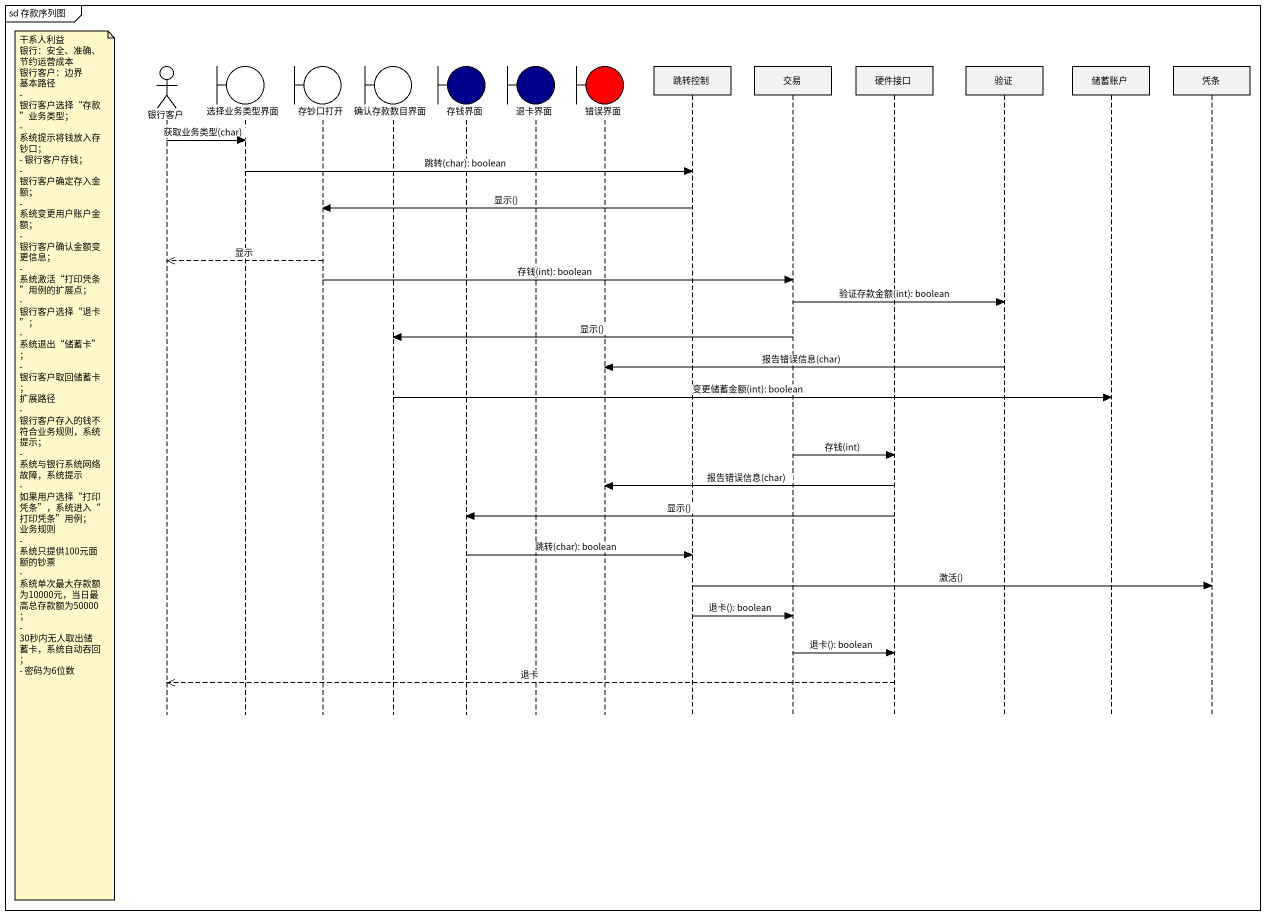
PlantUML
@startuml
mainframe sd 存款序列图
hide footbox
actor 银行客户
boundary 选择业务类型界面
boundary 存钞口打开
boundary 确认存款数目界面
boundary 存钱界面 #00008B
boundary 退卡界面 #00008B
boundary 错误界面 #FF0000
participant 跳转控制
participant 交易
participant 硬件接口
participant 验证
participant 储蓄账户
participant 凭条

银行客户 -> 选择业务类型界面 : 获取业务类型(char)
选择业务类型界面 -> 跳转控制 : 跳转(char): boolean
跳转控制 -> 存钞口打开 : 显示()
存钞口打开 -->> 银行客户 : 显示
存钞口打开 -> 交易 : 存钱(int): boolean
交易 -> 验证 : 验证存款金额(int): boolean
交易 -> 确认存款数目界面 : 显示()
验证 -> 错误界面 : 报告错误信息(char)
确认存款数目界面 -> 储蓄账户 : 变更储蓄金额(int): boolean
交易 -> 硬件接口 : 存钱(int)
note left of 银行客户
  干系人利益
  银行：安全、准确、节约运营成本
  银行客户：边界
  基本路径
  - 银行客户选择“存款”业务类型；
  - 系统提示将钱放入存钞口；
  - 银行客户存钱；
  - 银行客户确定存入金额；
  - 系统变更用户账户金额；
  - 银行客户确认金额变更信息；
  - 系统激活“打印凭条”用例的扩展点；
  - 银行客户选择“退卡”；
  - 系统退出“储蓄卡”；
  - 银行客户取回储蓄卡；
  扩展路径
  - 银行客户存入的钱不符合业务规则，系统提示；
  - 系统与银行系统网络故障，系统提示
  - 如果用户选择“打印凭条”，系统进入“打印凭条”用例；
  业务规则
  - 系统只提供100元面额的钞票
  - 系统单次最大存款额为10000元，当日最高总存款额为50000；
  - 30秒内无人取出储蓄卡，系统自动吞回；
  - 密码为6位数
end note
硬件接口 -> 错误界面 : 报告错误信息(char)
硬件接口 -> 存钱界面 : 显示()
存钱界面 -> 跳转控制 : 跳转(char): boolean
跳转控制 -> 凭条 : 激活()
跳转控制 -> 交易 : 退卡(): boolean
交易 -> 硬件接口 : 退卡(): boolean
硬件接口 -->> 银行客户 : 退卡
@enduml
